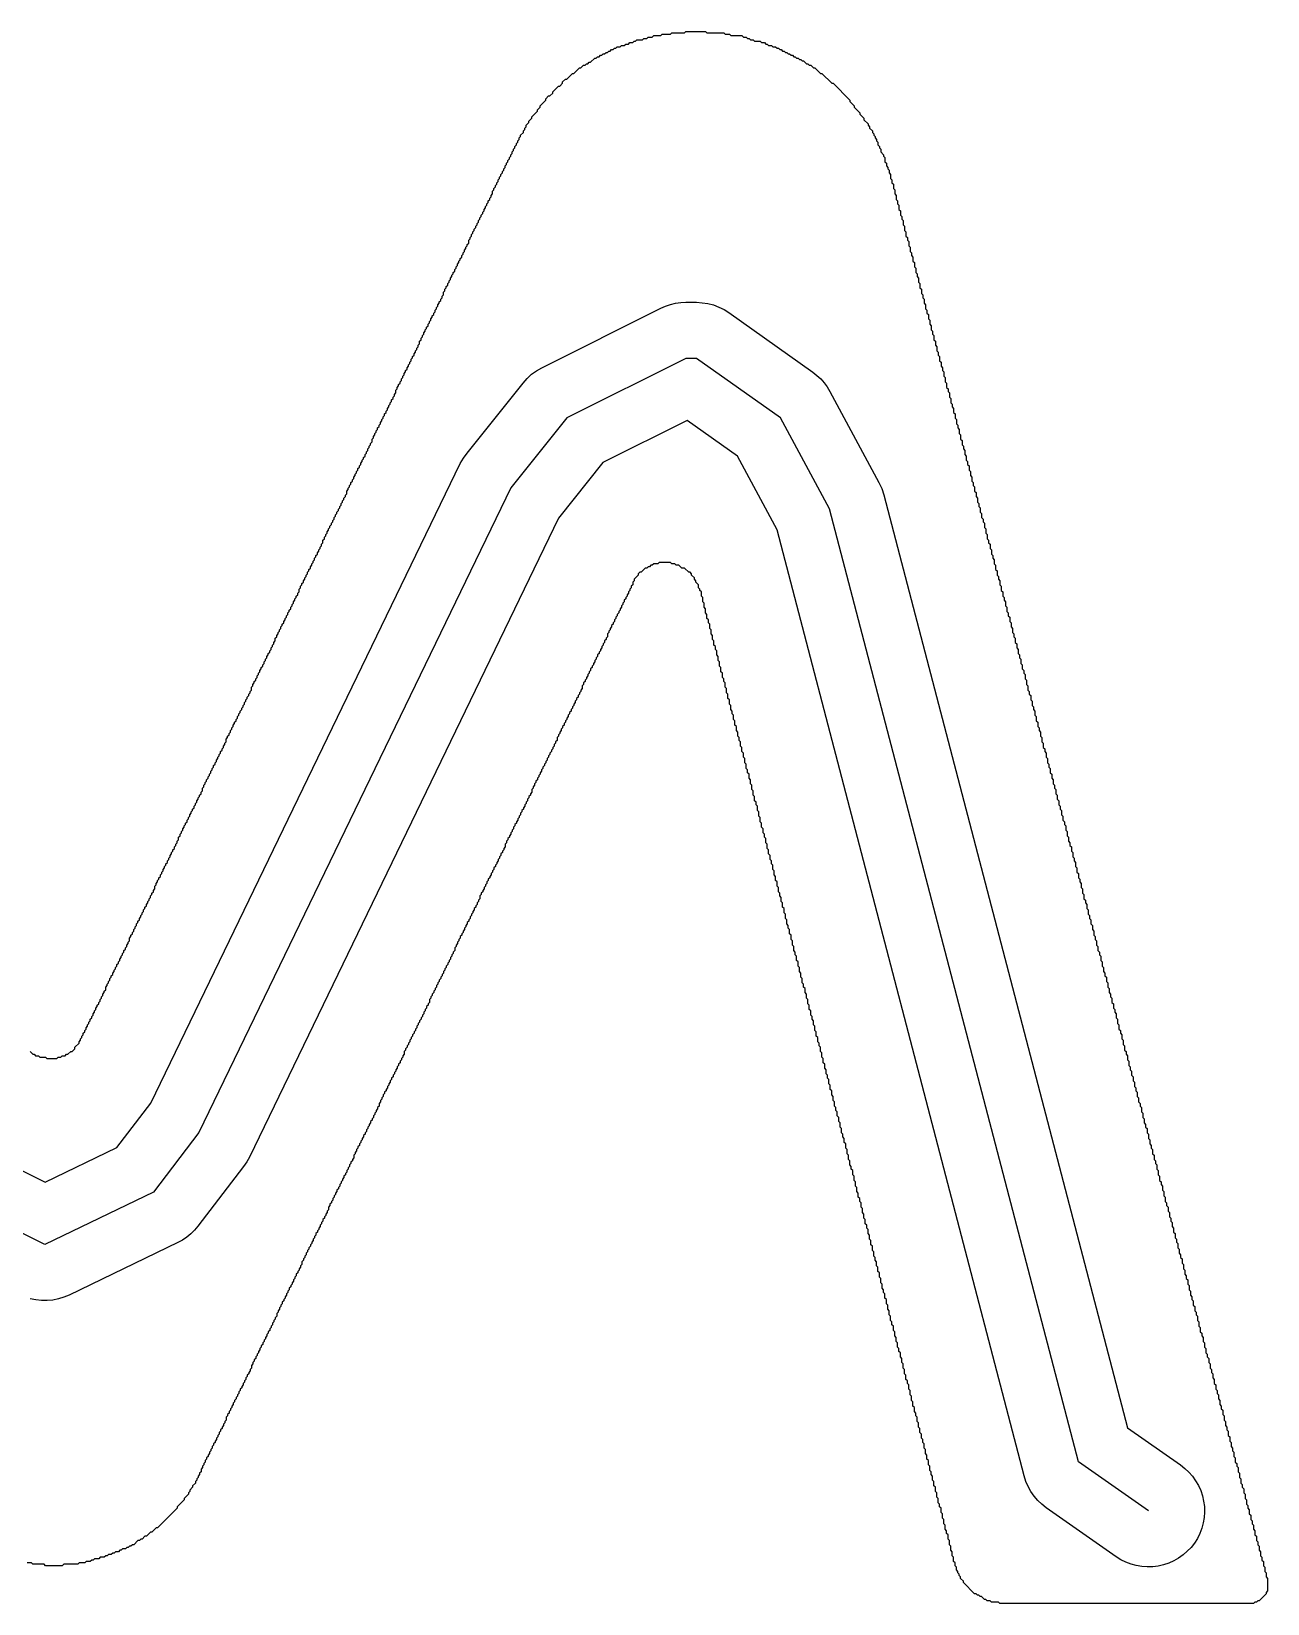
# Model space of a CAD drawing. Header units: millimetres. Extents: x 0 to 1730, y 0 to 225.
# Drawn here: x 992.8 to 1081, y 56.6 to 168.8 of the extents above; entities that cross this region are included whole.
import ezdxf

# ---------------------------------------------------------------- set-up
doc = ezdxf.new("R2010")
doc.units = ezdxf.units.MM
for name, color, linetype in [('CENTERLINE', 1, 'Continuous'), ('GROOVE_8MM', 3, 'Continuous'), ('OUTLINE', 7, 'Continuous')]:
    doc.layers.add(name, color=color, linetype=linetype)

msp = doc.modelspace()

# ---------------------------------------------------------------- linework, layer by layer
at = {"layer": 'CENTERLINE'}
msp.add_lwpolyline([(1072.5, 63.22), (1067.5, 66.72), (1049.75, 134.72), (1046.25, 141.22), (1040.25, 145.47), (1039.5, 145.47), (1031, 141.22), (1027, 136.22), (1004.75, 90.22), (1001.5, 85.97), (993.75, 82.22), (986.75, 85.72), (983.25, 90.22), (961.25, 135.72), (958, 140.47), (955.75, 142.22), (947.75, 146.22), (942.5, 143.22), (940.75, 141.47), (938, 136.47), (918.25, 67.22), (917.25, 65.97), (912.75, 63.22)], dxfattribs=at)
at = {"layer": 'GROOVE_8MM'}
msp.add_lwpolyline([(989.35, 88.89), (993.78, 86.67), (998.9, 89.15), (1001.33, 92.32), (1023.4, 137.96), (1023.62, 138.35), (1023.88, 138.71), (1027.88, 143.71), (1028.16, 144.04), (1028.49, 144.33), (1028.84, 144.58), (1029.21, 144.79), (1037.71, 149.04), (1038.05, 149.19), (1038.4, 149.31), (1038.76, 149.4), (1039.13, 149.45), (1039.5, 149.47), (1040.25, 149.47), (1040.66, 149.44), (1041.07, 149.38), (1041.46, 149.28), (1041.85, 149.13), (1042.22, 148.95), (1042.56, 148.73), (1048.56, 144.48), (1048.85, 144.25), (1049.12, 144), (1049.36, 143.72), (1049.58, 143.43), (1049.77, 143.11), (1053.27, 136.61), (1053.47, 136.18), (1053.62, 135.73), (1071, 69.15), (1074.79, 66.49), (1075.1, 66.25), (1075.39, 65.98), (1075.65, 65.69), (1075.87, 65.36), (1076.07, 65.02), (1076.23, 64.67), (1076.35, 64.29), (1076.44, 63.91), (1076.49, 63.52), (1076.5, 63.13), (1076.47, 62.74), (1076.41, 62.35), (1076.3, 61.97), (1076.16, 61.6), (1075.99, 61.25), (1075.78, 60.92), (1075.54, 60.61), (1075.27, 60.33), (1074.97, 60.07), (1074.65, 59.84), (1074.31, 59.65), (1073.95, 59.49), (1073.58, 59.36), (1073.2, 59.28), (1072.81, 59.23), (1072.41, 59.22), (1072.02, 59.24), (1071.63, 59.31), (1071.26, 59.41), (1070.89, 59.55), (1070.54, 59.73), (1070.21, 59.94), (1065.21, 63.44), (1064.89, 63.69), (1064.6, 63.96), (1064.34, 64.27), (1064.11, 64.6), (1063.91, 64.95), (1063.75, 65.32), (1063.63, 65.71), (1046, 133.24), (1043.17, 138.49), (1039.58, 141.04), (1033.57, 138.03), (1030.4, 134.07), (1008.35, 88.47), (1008.16, 88.12), (1008.16, 88.12), (1007.93, 87.79), (1004.68, 83.54), (1004.44, 83.25), (1004.17, 82.99), (1003.88, 82.75), (1003.57, 82.54), (1003.24, 82.36), (995.49, 78.61), (995.12, 78.46), (994.73, 78.34), (994.33, 78.26), (993.93, 78.22), (993.52, 78.22), (993.12, 78.27), (992.72, 78.35)], dxfattribs=at)
at = {"layer": 'OUTLINE'}
msp.add_lwpolyline([(992.7, 96), (992.9, 95.8), (993, 95.8), (993.1, 95.7), (993.3, 95.7), (993.4, 95.6), (993.8, 95.6), (993.9, 95.5), (994.6, 95.5), (994.7, 95.6), (994.9, 95.6), (995, 95.7), (995.2, 95.7), (995.3, 95.8), (995.4, 95.8), (995.6, 96), (995.7, 96), (995.9, 96.2), (995.9, 96.3), (996.2, 96.6), (996.2, 96.7), (996.3, 96.8), (996.3, 96.9), (996.4, 97), (996.4, 97.1), (996.5, 97.2), (996.5, 97.3), (996.6, 97.4), (996.6, 97.5), (996.7, 97.6), (996.7, 97.7), (996.8, 97.8), (996.8, 97.9), (996.9, 98), (996.9, 98.1), (997, 98.2), (997, 98.3), (997.1, 98.4), (997.1, 98.5), (997.2, 98.6), (997.2, 98.7), (997.3, 98.8), (997.3, 98.9), (997.4, 99), (997.4, 99.1), (997.5, 99.2), (997.5, 99.3), (997.6, 99.4), (997.6, 99.5), (997.7, 99.6), (997.7, 99.7), (997.8, 99.8), (997.8, 99.9), (997.9, 100), (997.9, 100.1), (998, 100.2), (998, 100.3), (998.1, 100.4), (998.1, 100.6), (998.2, 100.7), (998.2, 100.8), (998.3, 100.9), (998.3, 101), (998.4, 101.1), (998.4, 101.2), (998.5, 101.3), (998.5, 101.4), (998.6, 101.5), (998.6, 101.6), (998.7, 101.7), (998.7, 101.8), (998.8, 101.9), (998.8, 102), (998.9, 102.1), (998.9, 102.2), (999, 102.3), (999, 102.4), (999.1, 102.5), (999.1, 102.6), (999.2, 102.7), (999.2, 102.8), (999.3, 102.9), (999.3, 103), (999.4, 103.1), (999.4, 103.2), (999.5, 103.3), (999.5, 103.4), (999.6, 103.5), (999.6, 103.6), (999.7, 103.7), (999.7, 103.8), (999.8, 103.9), (999.8, 104.1), (999.9, 104.2), (999.9, 104.3), (1000, 104.4), (1000, 104.5), (1000.1, 104.6), (1000.1, 104.7), (1000.2, 104.8), (1000.2, 104.9), (1000.3, 105), (1000.3, 105.1), (1000.4, 105.2), (1000.4, 105.3), (1000.5, 105.4), (1000.5, 105.5), (1000.6, 105.6), (1000.6, 105.7), (1000.7, 105.8), (1000.7, 105.9), (1000.8, 106), (1000.8, 106.1), (1000.9, 106.2), (1000.9, 106.3), (1001, 106.4), (1001, 106.5), (1001.1, 106.6), (1001.1, 106.7), (1001.2, 106.8), (1001.2, 106.9), (1001.3, 107), (1001.3, 107.1), (1001.4, 107.2), (1001.4, 107.3), (1001.5, 107.4), (1001.5, 107.5), (1001.6, 107.6), (1001.6, 107.8), (1001.7, 107.9), (1001.7, 108), (1001.8, 108.1), (1001.8, 108.2), (1001.9, 108.3), (1001.9, 108.4), (1002, 108.5), (1002, 108.6), (1002.1, 108.7), (1002.1, 108.8), (1002.2, 108.9), (1002.2, 109), (1002.3, 109.1), (1002.3, 109.2), (1002.4, 109.3), (1002.4, 109.4), (1002.5, 109.5), (1002.5, 109.6), (1002.6, 109.7), (1002.6, 109.8), (1002.7, 109.9), (1002.7, 110), (1002.8, 110.1), (1002.8, 110.2), (1002.9, 110.3), (1002.9, 110.4), (1003, 110.5), (1003, 110.6), (1003.1, 110.7), (1003.1, 110.8), (1003.2, 110.9), (1003.2, 111), (1003.3, 111.1), (1003.3, 111.3), (1003.4, 111.4), (1003.4, 111.5), (1003.5, 111.6), (1003.5, 111.7), (1003.6, 111.8), (1003.6, 111.9), (1003.7, 112), (1003.7, 112.1), (1003.8, 112.2), (1003.8, 112.3), (1003.9, 112.4), (1003.9, 112.5), (1004, 112.6), (1004, 112.7), (1004.1, 112.8), (1004.1, 112.9), (1004.2, 113), (1004.2, 113.1), (1004.3, 113.2), (1004.3, 113.3), (1004.4, 113.4), (1004.4, 113.5), (1004.5, 113.6), (1004.5, 113.7), (1004.6, 113.8), (1004.6, 113.9), (1004.7, 114), (1004.7, 114.1), (1004.8, 114.2), (1004.8, 114.3), (1004.9, 114.4), (1004.9, 114.5), (1005, 114.6), (1005, 114.8), (1005.1, 114.9), (1005.1, 115), (1005.2, 115.1), (1005.2, 115.2), (1005.3, 115.3), (1005.3, 115.4), (1005.4, 115.5), (1005.4, 115.6), (1005.5, 115.7), (1005.5, 115.8), (1005.6, 115.9), (1005.6, 116), (1005.7, 116.1), (1005.7, 116.2), (1005.8, 116.3), (1005.8, 116.4), (1005.9, 116.5), (1005.9, 116.6), (1006, 116.7), (1006, 116.8), (1006.1, 116.9), (1006.1, 117), (1006.2, 117.1), (1006.2, 117.2), (1006.3, 117.3), (1006.3, 117.4), (1006.4, 117.5), (1006.4, 117.6), (1006.5, 117.7), (1006.5, 117.8), (1006.6, 117.9), (1006.6, 118), (1006.7, 118.1), (1006.7, 118.3), (1006.8, 118.4), (1006.8, 118.5), (1006.9, 118.6), (1006.9, 118.7), (1007, 118.8), (1007, 118.9), (1007.1, 119), (1007.1, 119.1), (1007.2, 119.2), (1007.2, 119.3), (1007.3, 119.4), (1007.3, 119.5), (1007.4, 119.6), (1007.4, 119.7), (1007.5, 119.8), (1007.5, 119.9), (1007.6, 120), (1007.6, 120.1), (1007.7, 120.2), (1007.7, 120.3), (1007.8, 120.4), (1007.8, 120.5), (1007.9, 120.6), (1007.9, 120.7), (1008, 120.8), (1008, 120.9), (1008.1, 121), (1008.1, 121.1), (1008.2, 121.2), (1008.2, 121.3), (1008.3, 121.4), (1008.3, 121.5), (1008.4, 121.6), (1008.4, 121.7), (1008.5, 121.8), (1008.5, 122), (1008.6, 122.1), (1008.6, 122.2), (1008.7, 122.3), (1008.7, 122.4), (1008.8, 122.5), (1008.8, 122.6), (1008.9, 122.7), (1008.9, 122.8), (1009, 122.9), (1009, 123), (1009.1, 123.1), (1009.1, 123.2), (1009.2, 123.3), (1009.2, 123.4), (1009.3, 123.5), (1009.3, 123.6), (1009.4, 123.7), (1009.4, 123.8), (1009.5, 123.9), (1009.5, 124), (1009.6, 124.1), (1009.6, 124.2), (1009.7, 124.3), (1009.7, 124.4), (1009.8, 124.5), (1009.8, 124.6), (1009.9, 124.7), (1009.9, 124.8), (1010, 124.9), (1010, 125), (1010.1, 125.1), (1010.1, 125.2), (1010.2, 125.3), (1010.2, 125.5), (1010.3, 125.6), (1010.3, 125.7), (1010.4, 125.8), (1010.4, 125.9), (1010.5, 126), (1010.5, 126.1), (1010.6, 126.2), (1010.6, 126.3), (1010.7, 126.4), (1010.7, 126.5), (1010.8, 126.6), (1010.8, 126.7), (1010.9, 126.8), (1010.9, 126.9), (1011, 127), (1011, 127.1), (1011.1, 127.2), (1011.1, 127.3), (1011.2, 127.4), (1011.2, 127.5), (1011.3, 127.6), (1011.3, 127.7), (1011.4, 127.8), (1011.4, 127.9), (1011.5, 128), (1011.5, 128.1), (1011.6, 128.2), (1011.6, 128.3), (1011.7, 128.4), (1011.7, 128.5), (1011.8, 128.6), (1011.8, 128.7), (1011.9, 128.8), (1011.9, 129), (1012, 129.1), (1012, 129.2), (1012.1, 129.3), (1012.1, 129.4), (1012.2, 129.5), (1012.2, 129.6), (1012.3, 129.7), (1012.3, 129.8), (1012.4, 129.9), (1012.4, 130), (1012.5, 130.1), (1012.5, 130.2), (1012.6, 130.3), (1012.6, 130.4), (1012.7, 130.5), (1012.7, 130.6), (1012.8, 130.7), (1012.8, 130.8), (1012.9, 130.9), (1012.9, 131), (1013, 131.1), (1013, 131.2), (1013.1, 131.3), (1013.1, 131.4), (1013.2, 131.5), (1013.2, 131.6), (1013.3, 131.7), (1013.3, 131.8), (1013.4, 131.9), (1013.4, 132), (1013.5, 132.1), (1013.5, 132.2), (1013.6, 132.3), (1013.6, 132.5), (1013.7, 132.6), (1013.7, 132.7), (1013.8, 132.8), (1013.8, 132.9), (1013.9, 133), (1013.9, 133.1), (1014, 133.2), (1014, 133.3), (1014.1, 133.4), (1014.1, 133.5), (1014.2, 133.6), (1014.2, 133.7), (1014.3, 133.8), (1014.3, 133.9), (1014.4, 134), (1014.4, 134.1), (1014.5, 134.2), (1014.5, 134.3), (1014.6, 134.4), (1014.6, 134.5), (1014.7, 134.6), (1014.7, 134.7), (1014.8, 134.8), (1014.8, 134.9), (1014.9, 135), (1014.9, 135.1), (1015, 135.2), (1015, 135.3), (1015.1, 135.4), (1015.1, 135.5), (1015.2, 135.6), (1015.2, 135.7), (1015.3, 135.8), (1015.3, 136), (1015.4, 136.1), (1015.4, 136.2), (1015.5, 136.3), (1015.5, 136.4), (1015.6, 136.5), (1015.6, 136.6), (1015.7, 136.7), (1015.7, 136.8), (1015.8, 136.9), (1015.8, 137), (1015.9, 137.1), (1015.9, 137.2), (1016, 137.3), (1016, 137.4), (1016.1, 137.5), (1016.1, 137.6), (1016.2, 137.7), (1016.2, 137.8), (1016.3, 137.9), (1016.3, 138), (1016.4, 138.1), (1016.4, 138.2), (1016.5, 138.3), (1016.5, 138.4), (1016.6, 138.5), (1016.6, 138.6), (1016.7, 138.7), (1016.7, 138.8), (1016.8, 138.9), (1016.8, 139), (1016.9, 139.1), (1016.9, 139.2), (1017, 139.3), (1017, 139.4), (1017.1, 139.5), (1017.1, 139.7), (1017.2, 139.8), (1017.2, 139.9), (1017.3, 140), (1017.3, 140.1), (1017.4, 140.2), (1017.4, 140.3), (1017.5, 140.4), (1017.5, 140.5), (1017.6, 140.6), (1017.6, 140.7), (1017.7, 140.8), (1017.7, 140.9), (1017.8, 141), (1017.8, 141.1), (1017.9, 141.2), (1017.9, 141.3), (1018, 141.4), (1018, 141.5), (1018.1, 141.6), (1018.1, 141.7), (1018.2, 141.8), (1018.2, 141.9), (1018.3, 142), (1018.3, 142.1), (1018.4, 142.2), (1018.4, 142.3), (1018.5, 142.4), (1018.5, 142.5), (1018.6, 142.6), (1018.6, 142.7), (1018.7, 142.8), (1018.7, 142.9), (1018.8, 143), (1018.8, 143.2), (1018.9, 143.3), (1018.9, 143.4), (1019, 143.5), (1019, 143.6), (1019.1, 143.7), (1019.1, 143.8), (1019.2, 143.9), (1019.2, 144), (1019.3, 144.1), (1019.3, 144.2), (1019.4, 144.3), (1019.4, 144.4), (1019.5, 144.5), (1019.5, 144.6), (1019.6, 144.7), (1019.6, 144.8), (1019.7, 144.9), (1019.7, 145), (1019.8, 145.1), (1019.8, 145.2), (1019.9, 145.3), (1019.9, 145.4), (1020, 145.5), (1020, 145.6), (1020.1, 145.7), (1020.1, 145.8), (1020.2, 145.9), (1020.2, 146), (1020.3, 146.1), (1020.3, 146.2), (1020.4, 146.3), (1020.4, 146.4), (1020.5, 146.5), (1020.5, 146.7), (1020.6, 146.8), (1020.6, 146.9), (1020.7, 147), (1020.7, 147.1), (1020.8, 147.2), (1020.8, 147.3), (1020.9, 147.4), (1020.9, 147.5), (1021, 147.6), (1021, 147.7), (1021.1, 147.8), (1021.1, 147.9), (1021.2, 148), (1021.2, 148.1), (1021.3, 148.2), (1021.3, 148.3), (1021.4, 148.4), (1021.4, 148.5), (1021.5, 148.6), (1021.5, 148.7), (1021.6, 148.8), (1021.6, 148.9), (1021.7, 149), (1021.7, 149.1), (1021.8, 149.2), (1021.8, 149.3), (1021.9, 149.4), (1021.9, 149.5), (1022, 149.6), (1022, 149.7), (1022.1, 149.8), (1022.1, 149.9), (1022.2, 150), (1022.2, 150.2), (1022.3, 150.3), (1022.3, 150.4), (1022.4, 150.5), (1022.4, 150.6), (1022.5, 150.7), (1022.5, 150.8), (1022.6, 150.9), (1022.6, 151), (1022.7, 151.1), (1022.7, 151.2), (1022.8, 151.3), (1022.8, 151.4), (1022.9, 151.5), (1022.9, 151.6), (1023, 151.7), (1023, 151.8), (1023.1, 151.9), (1023.1, 152), (1023.2, 152.1), (1023.2, 152.2), (1023.3, 152.3), (1023.3, 152.4), (1023.4, 152.5), (1023.4, 152.6), (1023.5, 152.7), (1023.5, 152.8), (1023.6, 152.9), (1023.6, 153), (1023.7, 153.1), (1023.7, 153.2), (1023.8, 153.3), (1023.8, 153.4), (1023.9, 153.5), (1023.9, 153.6), (1024, 153.7), (1024, 153.9), (1024.1, 154), (1024.1, 154.1), (1024.2, 154.2), (1024.2, 154.3), (1024.3, 154.4), (1024.3, 154.5), (1024.4, 154.6), (1024.4, 154.7), (1024.5, 154.8), (1024.5, 154.9), (1024.6, 155), (1024.6, 155.1), (1024.7, 155.2), (1024.7, 155.3), (1024.8, 155.4), (1024.8, 155.5), (1024.9, 155.6), (1024.9, 155.7), (1025, 155.8), (1025, 155.9), (1025.1, 156), (1025.1, 156.1), (1025.2, 156.2), (1025.2, 156.3), (1025.3, 156.4), (1025.3, 156.5), (1025.4, 156.6), (1025.4, 156.7), (1025.5, 156.8), (1025.5, 156.9), (1025.6, 157), (1025.6, 157.1), (1025.7, 157.2), (1025.7, 157.4), (1025.8, 157.5), (1025.8, 157.6), (1025.9, 157.7), (1025.9, 157.8), (1026, 157.9), (1026, 158), (1026.1, 158.1), (1026.1, 158.2), (1026.2, 158.3), (1026.2, 158.4), (1026.3, 158.5), (1026.3, 158.6), (1026.4, 158.7), (1026.4, 158.8), (1026.5, 158.9), (1026.5, 159), (1026.6, 159.1), (1026.6, 159.2), (1026.7, 159.3), (1026.7, 159.4), (1026.8, 159.5), (1026.8, 159.6), (1026.9, 159.7), (1026.9, 159.8), (1027, 159.9), (1027, 160), (1027.1, 160.1), (1027.1, 160.2), (1027.2, 160.3), (1027.2, 160.4), (1027.3, 160.5), (1027.3, 160.6), (1027.4, 160.7), (1027.4, 160.8), (1027.5, 160.9), (1027.5, 161), (1027.6, 161.1), (1027.6, 161.2), (1027.7, 161.3), (1027.7, 161.4), (1027.9, 161.6), (1027.9, 161.7), (1028, 161.8), (1028, 161.9), (1028.1, 162), (1028.1, 162.1), (1028.3, 162.3), (1028.3, 162.4), (1028.5, 162.6), (1028.5, 162.7), (1028.9, 163.1), (1028.9, 163.2), (1029.1, 163.4), (1029.1, 163.5), (1029.5, 163.9), (1029.5, 164), (1029.7, 164.2), (1029.8, 164.2), (1030, 164.4), (1030, 164.5), (1030.4, 164.9), (1030.5, 164.9), (1030.7, 165.1), (1030.7, 165.2), (1030.9, 165.4), (1031, 165.4), (1031.4, 165.8), (1031.5, 165.8), (1031.9, 166.2), (1032, 166.2), (1032.2, 166.4), (1032.3, 166.4), (1032.4, 166.5), (1032.5, 166.5), (1032.6, 166.6), (1032.7, 166.6), (1033, 166.9), (1033.1, 166.9), (1033.2, 167), (1033.3, 167), (1033.4, 167.1), (1033.5, 167.1), (1033.6, 167.2), (1033.7, 167.2), (1033.8, 167.3), (1033.9, 167.3), (1034, 167.4), (1034.1, 167.4), (1034.2, 167.5), (1034.3, 167.5), (1034.4, 167.6), (1034.5, 167.6), (1034.6, 167.7), (1034.8, 167.7), (1034.9, 167.8), (1035.1, 167.8), (1035.2, 167.9), (1035.4, 167.9), (1035.5, 168), (1035.7, 168), (1035.8, 168.1), (1035.9, 168.1), (1036, 168.2), (1036.4, 168.2), (1036.5, 168.3), (1036.7, 168.3), (1036.8, 168.4), (1037.1, 168.4), (1037.2, 168.5), (1037.7, 168.5), (1037.8, 168.6), (1038.4, 168.6), (1038.5, 168.7), (1039.4, 168.7), (1039.5, 168.8), (1040.9, 168.8), (1041, 168.7), (1042.2, 168.7), (1042.3, 168.6), (1042.6, 168.6), (1042.7, 168.5), (1043.5, 168.5), (1043.6, 168.4), (1043.8, 168.4), (1043.9, 168.3), (1044, 168.3), (1044.1, 168.2), (1044.3, 168.2), (1044.4, 168.1), (1044.8, 168.1), (1044.9, 168), (1045.1, 168), (1045.2, 167.9), (1045.3, 167.9), (1045.4, 167.8), (1045.6, 167.8), (1045.7, 167.7), (1045.9, 167.7), (1046, 167.6), (1046.1, 167.6), (1046.2, 167.5), (1046.3, 167.5), (1046.4, 167.4), (1046.5, 167.4), (1046.6, 167.3), (1046.7, 167.3), (1046.8, 167.2), (1046.9, 167.2), (1047, 167.1), (1047.1, 167.1), (1047.2, 167), (1047.3, 167), (1047.4, 166.9), (1047.5, 166.9), (1047.6, 166.8), (1047.7, 166.8), (1047.8, 166.7), (1047.9, 166.7), (1048.1, 166.5), (1048.2, 166.5), (1048.3, 166.4), (1048.4, 166.4), (1048.6, 166.2), (1048.7, 166.2), (1049.1, 165.8), (1049.2, 165.8), (1049.9, 165.1), (1050, 165.1), (1051.2, 163.9), (1051.2, 163.8), (1051.5, 163.5), (1051.5, 163.4), (1051.9, 163), (1051.9, 162.9), (1052.2, 162.6), (1052.2, 162.5), (1052.5, 162.2), (1052.5, 162.1), (1052.6, 162), (1052.6, 161.9), (1052.8, 161.7), (1052.8, 161.6), (1052.9, 161.5), (1052.9, 161.4), (1053, 161.3), (1053, 161.2), (1053.1, 161.1), (1053.1, 161), (1053.2, 160.9), (1053.2, 160.7), (1053.3, 160.6), (1053.3, 160.5), (1053.4, 160.4), (1053.4, 160.2), (1053.6, 160), (1053.6, 159.9), (1053.7, 159.8), (1053.7, 159.5), (1053.8, 159.4), (1053.8, 159.2), (1053.9, 159.1), (1053.9, 159), (1054, 158.9), (1054, 158.7), (1054.1, 158.6), (1054.1, 158.3), (1054.2, 158.2), (1054.2, 158), (1054.3, 157.9), (1054.3, 157.6), (1054.4, 157.5), (1054.4, 157.2), (1054.5, 157.1), (1054.5, 156.8), (1054.6, 156.7), (1054.6, 156.5), (1054.7, 156.4), (1054.7, 156.1), (1054.8, 156), (1054.8, 155.7), (1054.9, 155.6), (1054.9, 155.4), (1055, 155.3), (1055, 155), (1055.1, 154.9), (1055.1, 154.6), (1055.2, 154.5), (1055.2, 154.2), (1055.3, 154.1), (1055.3, 153.9), (1055.4, 153.8), (1055.4, 153.5), (1055.5, 153.4), (1055.5, 153.1), (1055.6, 153), (1055.6, 152.8), (1055.7, 152.7), (1055.7, 152.4), (1055.8, 152.3), (1055.8, 152), (1055.9, 151.9), (1055.9, 151.6), (1056, 151.5), (1056, 151.3), (1056.1, 151.2), (1056.1, 150.9), (1056.2, 150.8), (1056.2, 150.5), (1056.3, 150.4), (1056.3, 150.1), (1056.4, 150), (1056.4, 149.8), (1056.5, 149.7), (1056.5, 149.4), (1056.6, 149.3), (1056.6, 149), (1056.7, 148.9), (1056.7, 148.7), (1056.8, 148.6), (1056.8, 148.3), (1056.9, 148.2), (1056.9, 147.9), (1057, 147.8), (1057, 147.5), (1057.1, 147.4), (1057.1, 147.2), (1057.2, 147.1), (1057.2, 146.8), (1057.3, 146.7), (1057.3, 146.4), (1057.4, 146.3), (1057.4, 146), (1057.5, 145.9), (1057.5, 145.7), (1057.6, 145.6), (1057.6, 145.3), (1057.7, 145.2), (1057.7, 144.9), (1057.8, 144.8), (1057.8, 144.6), (1057.9, 144.5), (1057.9, 144.2), (1058, 144.1), (1058, 143.8), (1058.1, 143.7), (1058.1, 143.4), (1058.2, 143.3), (1058.2, 143.1), (1058.3, 143), (1058.3, 142.7), (1058.4, 142.6), (1058.4, 142.3), (1058.5, 142.2), (1058.5, 142), (1058.6, 141.9), (1058.6, 141.6), (1058.7, 141.5), (1058.7, 141.2), (1058.8, 141.1), (1058.8, 140.8), (1058.9, 140.7), (1058.9, 140.5), (1059, 140.4), (1059, 140.1), (1059.1, 140), (1059.1, 139.7), (1059.2, 139.6), (1059.2, 139.3), (1059.3, 139.2), (1059.3, 139), (1059.4, 138.9), (1059.4, 138.6), (1059.5, 138.5), (1059.5, 138.2), (1059.6, 138.1), (1059.6, 137.9), (1059.7, 137.8), (1059.7, 137.5), (1059.8, 137.4), (1059.8, 137.1), (1059.9, 137), (1059.9, 136.7), (1060, 136.6), (1060, 136.4), (1060.1, 136.3), (1060.1, 136), (1060.2, 135.9), (1060.2, 135.6), (1060.3, 135.5), (1060.3, 135.2), (1060.4, 135.1), (1060.4, 134.9), (1060.5, 134.8), (1060.5, 134.5), (1060.6, 134.4), (1060.6, 134.1), (1060.7, 134), (1060.7, 133.8), (1060.8, 133.7), (1060.8, 133.4), (1060.9, 133.3), (1060.9, 133), (1061, 132.9), (1061, 132.6), (1061.1, 132.5), (1061.1, 132.3), (1061.2, 132.2), (1061.2, 131.9), (1061.3, 131.8), (1061.3, 131.5), (1061.4, 131.4), (1061.4, 131.2), (1061.5, 131.1), (1061.5, 130.8), (1061.6, 130.7), (1061.6, 130.4), (1061.7, 130.3), (1061.7, 130), (1061.8, 129.9), (1061.8, 129.7), (1061.9, 129.6), (1061.9, 129.3), (1062, 129.2), (1062, 128.9), (1062.1, 128.8), (1062.1, 128.5), (1062.2, 128.4), (1062.2, 128.2), (1062.3, 128.1), (1062.3, 127.8), (1062.4, 127.7), (1062.4, 127.4), (1062.5, 127.3), (1062.5, 127.1), (1062.6, 127), (1062.6, 126.7), (1062.7, 126.6), (1062.7, 126.3), (1062.8, 126.2), (1062.8, 125.9), (1062.9, 125.8), (1062.9, 125.6), (1063, 125.5), (1063, 125.2), (1063.1, 125.1), (1063.1, 124.8), (1063.2, 124.7), (1063.2, 124.4), (1063.3, 124.3), (1063.3, 124.1), (1063.4, 124), (1063.4, 123.7), (1063.5, 123.6), (1063.5, 123.3), (1063.6, 123.2), (1063.6, 123), (1063.7, 122.9), (1063.7, 122.6), (1063.8, 122.5), (1063.8, 122.2), (1063.9, 122.1), (1063.9, 121.8), (1064, 121.7), (1064, 121.5), (1064.1, 121.4), (1064.1, 121.1), (1064.2, 121), (1064.2, 120.7), (1064.3, 120.6), (1064.3, 120.4), (1064.4, 120.3), (1064.4, 120), (1064.5, 119.9), (1064.5, 119.6), (1064.6, 119.5), (1064.6, 119.2), (1064.7, 119.1), (1064.7, 118.9), (1064.8, 118.8), (1064.8, 118.5), (1064.9, 118.4), (1064.9, 118.1), (1065, 118), (1065, 117.7), (1065.1, 117.6), (1065.1, 117.4), (1065.2, 117.3), (1065.2, 117), (1065.3, 116.9), (1065.3, 116.6), (1065.4, 116.5), (1065.4, 116.3), (1065.5, 116.2), (1065.5, 115.9), (1065.6, 115.8), (1065.6, 115.5), (1065.7, 115.4), (1065.7, 115.1), (1065.8, 115), (1065.8, 114.8), (1065.9, 114.7), (1065.9, 114.4), (1066, 114.3), (1066, 114), (1066.1, 113.9), (1066.1, 113.6), (1066.2, 113.5), (1066.2, 113.3), (1066.3, 113.2), (1066.3, 112.9), (1066.4, 112.8), (1066.4, 112.5), (1066.5, 112.4), (1066.5, 112.2), (1066.6, 112.1), (1066.6, 111.8), (1066.7, 111.7), (1066.7, 111.4), (1066.8, 111.3), (1066.8, 111), (1066.9, 110.9), (1066.9, 110.7), (1067, 110.6), (1067, 110.3), (1067.1, 110.2), (1067.1, 109.9), (1067.2, 109.8), (1067.2, 109.6), (1067.3, 109.5), (1067.3, 109.2), (1067.4, 109.1), (1067.4, 108.8), (1067.5, 108.7), (1067.5, 108.4), (1067.6, 108.3), (1067.6, 108.1), (1067.7, 108), (1067.7, 107.7), (1067.8, 107.6), (1067.8, 107.3), (1067.9, 107.2), (1067.9, 106.9), (1068, 106.8), (1068, 106.6), (1068.1, 106.5), (1068.1, 106.2), (1068.2, 106.1), (1068.2, 105.8), (1068.3, 105.7), (1068.3, 105.5), (1068.4, 105.4), (1068.4, 105.1), (1068.5, 105), (1068.5, 104.7), (1068.6, 104.6), (1068.6, 104.3), (1068.7, 104.2), (1068.7, 104), (1068.8, 103.9), (1068.8, 103.6), (1068.9, 103.5), (1068.9, 103.2), (1069, 103.1), (1069, 102.9), (1069.1, 102.8), (1069.1, 102.5), (1069.2, 102.4), (1069.2, 102.1), (1069.3, 102), (1069.3, 101.7), (1069.4, 101.6), (1069.4, 101.4), (1069.5, 101.3), (1069.5, 101), (1069.6, 100.9), (1069.6, 100.6), (1069.7, 100.5), (1069.7, 100.2), (1069.8, 100.1), (1069.8, 99.9), (1069.9, 99.8), (1069.9, 99.5), (1070, 99.4), (1070, 99.1), (1070.1, 99), (1070.1, 98.8), (1070.2, 98.7), (1070.2, 98.4), (1070.3, 98.3), (1070.3, 98), (1070.4, 97.9), (1070.4, 97.6), (1070.5, 97.5), (1070.5, 97.3), (1070.6, 97.2), (1070.6, 96.9), (1070.7, 96.8), (1070.7, 96.5), (1070.8, 96.4), (1070.8, 96.1), (1070.9, 96), (1070.9, 95.8), (1071, 95.7), (1071, 95.4), (1071.1, 95.3), (1071.1, 95), (1071.2, 94.9), (1071.2, 94.7), (1071.3, 94.6), (1071.3, 94.3), (1071.4, 94.2), (1071.4, 93.9), (1071.5, 93.8), (1071.5, 93.5), (1071.6, 93.4), (1071.6, 93.2), (1071.7, 93.1), (1071.7, 92.8), (1071.8, 92.7), (1071.8, 92.4), (1071.9, 92.3), (1071.9, 92.1), (1072, 92), (1072, 91.7), (1072.1, 91.6), (1072.1, 91.3), (1072.2, 91.2), (1072.2, 90.9), (1072.3, 90.8), (1072.3, 90.6), (1072.4, 90.5), (1072.4, 90.2), (1072.5, 90.1), (1072.5, 89.8), (1072.6, 89.7), (1072.6, 89.4), (1072.7, 89.3), (1072.7, 89.1), (1072.8, 89), (1072.8, 88.7), (1072.9, 88.6), (1072.9, 88.3), (1073, 88.2), (1073, 88), (1073.1, 87.9), (1073.1, 87.6), (1073.2, 87.5), (1073.2, 87.2), (1073.3, 87.1), (1073.3, 86.8), (1073.4, 86.7), (1073.4, 86.5), (1073.5, 86.4), (1073.5, 86.1), (1073.6, 86), (1073.6, 85.7), (1073.7, 85.6), (1073.7, 85.3), (1073.8, 85.2), (1073.8, 85), (1073.9, 84.9), (1073.9, 84.6), (1074, 84.5), (1074, 84.2), (1074.1, 84.1), (1074.1, 83.9), (1074.2, 83.8), (1074.2, 83.5), (1074.3, 83.4), (1074.3, 83.1), (1074.4, 83), (1074.4, 82.7), (1074.5, 82.6), (1074.5, 82.4), (1074.6, 82.3), (1074.6, 82), (1074.7, 81.9), (1074.7, 81.6), (1074.8, 81.5), (1074.8, 81.3), (1074.9, 81.2), (1074.9, 80.9), (1075, 80.8), (1075, 80.5), (1075.1, 80.4), (1075.1, 80.1), (1075.2, 80), (1075.2, 79.8), (1075.3, 79.7), (1075.3, 79.4), (1075.4, 79.3), (1075.4, 79), (1075.5, 78.9), (1075.5, 78.6), (1075.6, 78.5), (1075.6, 78.3), (1075.7, 78.2), (1075.7, 77.9), (1075.8, 77.8), (1075.8, 77.5), (1075.9, 77.4), (1075.9, 77.2), (1076, 77.1), (1076, 76.8), (1076.1, 76.7), (1076.1, 76.4), (1076.2, 76.3), (1076.2, 76), (1076.3, 75.9), (1076.3, 75.7), (1076.4, 75.6), (1076.4, 75.3), (1076.5, 75.2), (1076.5, 74.9), (1076.6, 74.8), (1076.6, 74.5), (1076.7, 74.4), (1076.7, 74.2), (1076.8, 74.1), (1076.8, 73.8), (1076.9, 73.7), (1076.9, 73.4), (1077, 73.3), (1077, 73.1), (1077.1, 73), (1077.1, 72.7), (1077.2, 72.6), (1077.2, 72.3), (1077.3, 72.2), (1077.3, 71.9), (1077.4, 71.8), (1077.4, 71.6), (1077.5, 71.5), (1077.5, 71.2), (1077.6, 71.1), (1077.6, 70.8), (1077.7, 70.7), (1077.7, 70.5), (1077.8, 70.4), (1077.8, 70.1), (1077.9, 70), (1077.9, 69.7), (1078, 69.6), (1078, 69.3), (1078.1, 69.2), (1078.1, 69), (1078.2, 68.9), (1078.2, 68.6), (1078.3, 68.5), (1078.3, 68.2), (1078.4, 68.1), (1078.4, 67.8), (1078.5, 67.7), (1078.5, 67.5), (1078.6, 67.4), (1078.6, 67.1), (1078.7, 67), (1078.7, 66.7), (1078.8, 66.6), (1078.8, 66.4), (1078.9, 66.3), (1078.9, 66), (1079, 65.9), (1079, 65.6), (1079.1, 65.5), (1079.1, 65.2), (1079.2, 65.1), (1079.2, 64.9), (1079.3, 64.8), (1079.3, 64.5), (1079.4, 64.4), (1079.4, 64.1), (1079.5, 64), (1079.5, 63.7), (1079.6, 63.6), (1079.6, 63.4), (1079.7, 63.3), (1079.7, 63), (1079.8, 62.9), (1079.8, 62.6), (1079.9, 62.5), (1079.9, 62.3), (1080, 62.2), (1080, 61.9), (1080.1, 61.8), (1080.1, 61.5), (1080.2, 61.4), (1080.2, 61.1), (1080.3, 61), (1080.3, 60.8), (1080.4, 60.7), (1080.4, 60.4), (1080.5, 60.3), (1080.5, 60), (1080.6, 59.9), (1080.6, 59.7), (1080.7, 59.6), (1080.7, 59.3), (1080.8, 59.2), (1080.8, 58.9), (1080.9, 58.8), (1080.9, 58.5), (1081, 58.4), (1081, 57.5), (1080.9, 57.4), (1080.9, 57.3), (1080.4, 56.8), (1080.3, 56.8), (1080.2, 56.7), (1080.1, 56.7), (1080, 56.6), (1061.9, 56.6), (1061.8, 56.7), (1061.3, 56.7), (1061.2, 56.8), (1061, 56.8), (1060.9, 56.9), (1060.8, 56.9), (1060.6, 57.1), (1060.5, 57.1), (1060.4, 57.2), (1060.3, 57.2), (1060.2, 57.3), (1060.1, 57.3), (1059.3, 58.1), (1059.3, 58.2), (1059.1, 58.4), (1059.1, 58.5), (1059, 58.6), (1059, 58.7), (1058.9, 58.8), (1058.9, 58.9), (1058.8, 59), (1058.8, 59.2), (1058.7, 59.3), (1058.7, 59.5), (1058.6, 59.6), (1058.6, 59.9), (1058.5, 60), (1058.5, 60.3), (1058.4, 60.4), (1058.4, 60.7), (1058.3, 60.8), (1058.3, 61.1), (1058.2, 61.2), (1058.2, 61.5), (1058.1, 61.6), (1058.1, 61.8), (1058, 61.9), (1058, 62.2), (1057.9, 62.3), (1057.9, 62.6), (1057.8, 62.7), (1057.8, 63), (1057.7, 63.1), (1057.7, 63.4), (1057.6, 63.5), (1057.6, 63.7), (1057.5, 63.8), (1057.5, 64.1), (1057.4, 64.2), (1057.4, 64.5), (1057.3, 64.6), (1057.3, 64.9), (1057.2, 65), (1057.2, 65.3), (1057.1, 65.4), (1057.1, 65.7), (1057, 65.8), (1057, 66), (1056.9, 66.1), (1056.9, 66.4), (1056.8, 66.5), (1056.8, 66.8), (1056.7, 66.9), (1056.7, 67.2), (1056.6, 67.3), (1056.6, 67.6), (1056.5, 67.7), (1056.5, 68), (1056.4, 68.1), (1056.4, 68.3), (1056.3, 68.4), (1056.3, 68.7), (1056.2, 68.8), (1056.2, 69.1), (1056.1, 69.2), (1056.1, 69.5), (1056, 69.6), (1056, 69.9), (1055.9, 70), (1055.9, 70.2), (1055.8, 70.3), (1055.8, 70.6), (1055.7, 70.7), (1055.7, 71), (1055.6, 71.1), (1055.6, 71.4), (1055.5, 71.5), (1055.5, 71.8), (1055.4, 71.9), (1055.4, 72.2), (1055.3, 72.3), (1055.3, 72.5), (1055.2, 72.6), (1055.2, 72.9), (1055.1, 73), (1055.1, 73.3), (1055, 73.4), (1055, 73.7), (1054.9, 73.8), (1054.9, 74.1), (1054.8, 74.2), (1054.8, 74.5), (1054.7, 74.6), (1054.7, 74.8), (1054.6, 74.9), (1054.6, 75.2), (1054.5, 75.3), (1054.5, 75.6), (1054.4, 75.7), (1054.4, 76), (1054.3, 76.1), (1054.3, 76.4), (1054.2, 76.5), (1054.2, 76.7), (1054.1, 76.8), (1054.1, 77.1), (1054, 77.2), (1054, 77.5), (1053.9, 77.6), (1053.9, 77.9), (1053.8, 78), (1053.8, 78.3), (1053.7, 78.4), (1053.7, 78.7), (1053.6, 78.8), (1053.6, 79), (1053.5, 79.1), (1053.5, 79.4), (1053.4, 79.5), (1053.4, 79.8), (1053.3, 79.9), (1053.3, 80.2), (1053.2, 80.3), (1053.2, 80.6), (1053.1, 80.7), (1053.1, 81), (1053, 81.1), (1053, 81.3), (1052.9, 81.4), (1052.9, 81.7), (1052.8, 81.8), (1052.8, 82.1), (1052.7, 82.2), (1052.7, 82.5), (1052.6, 82.6), (1052.6, 82.9), (1052.5, 83), (1052.5, 83.3), (1052.4, 83.4), (1052.4, 83.6), (1052.3, 83.7), (1052.3, 84), (1052.2, 84.1), (1052.2, 84.4), (1052.1, 84.5), (1052.1, 84.8), (1052, 84.9), (1052, 85.2), (1051.9, 85.3), (1051.9, 85.5), (1051.8, 85.6), (1051.8, 85.9), (1051.7, 86), (1051.7, 86.3), (1051.6, 86.4), (1051.6, 86.7), (1051.5, 86.8), (1051.5, 87.1), (1051.4, 87.2), (1051.4, 87.5), (1051.3, 87.6), (1051.3, 87.8), (1051.2, 87.9), (1051.2, 88.2), (1051.1, 88.3), (1051.1, 88.6), (1051, 88.7), (1051, 89), (1050.9, 89.1), (1050.9, 89.4), (1050.8, 89.5), (1050.8, 89.8), (1050.7, 89.9), (1050.7, 90.1), (1050.6, 90.2), (1050.6, 90.5), (1050.5, 90.6), (1050.5, 90.9), (1050.4, 91), (1050.4, 91.3), (1050.3, 91.4), (1050.3, 91.7), (1050.2, 91.8), (1050.2, 92), (1050.1, 92.1), (1050.1, 92.4), (1050, 92.5), (1050, 92.8), (1049.9, 92.9), (1049.9, 93.2), (1049.8, 93.3), (1049.8, 93.6), (1049.7, 93.7), (1049.7, 94), (1049.6, 94.1), (1049.6, 94.3), (1049.5, 94.4), (1049.5, 94.7), (1049.4, 94.8), (1049.4, 95.1), (1049.3, 95.2), (1049.3, 95.5), (1049.2, 95.6), (1049.2, 95.9), (1049.1, 96), (1049.1, 96.3), (1049, 96.4), (1049, 96.6), (1048.9, 96.7), (1048.9, 97), (1048.8, 97.1), (1048.8, 97.4), (1048.7, 97.5), (1048.7, 97.8), (1048.6, 97.9), (1048.6, 98.2), (1048.5, 98.3), (1048.5, 98.5), (1048.4, 98.6), (1048.4, 98.9), (1048.3, 99), (1048.3, 99.3), (1048.2, 99.4), (1048.2, 99.7), (1048.1, 99.8), (1048.1, 100.1), (1048, 100.2), (1048, 100.5), (1047.9, 100.6), (1047.9, 100.8), (1047.8, 100.9), (1047.8, 101.2), (1047.7, 101.3), (1047.7, 101.6), (1047.6, 101.7), (1047.6, 102), (1047.5, 102.1), (1047.5, 102.4), (1047.4, 102.5), (1047.4, 102.8), (1047.3, 102.9), (1047.3, 103.1), (1047.2, 103.2), (1047.2, 103.5), (1047.1, 103.6), (1047.1, 103.9), (1047, 104), (1047, 104.3), (1046.9, 104.4), (1046.9, 104.7), (1046.8, 104.8), (1046.8, 105), (1046.7, 105.1), (1046.7, 105.4), (1046.6, 105.5), (1046.6, 105.8), (1046.5, 105.9), (1046.5, 106.2), (1046.4, 106.3), (1046.4, 106.6), (1046.3, 106.7), (1046.3, 107), (1046.2, 107.1), (1046.2, 107.3), (1046.1, 107.4), (1046.1, 107.7), (1046, 107.8), (1046, 108.1), (1045.9, 108.2), (1045.9, 108.5), (1045.8, 108.6), (1045.8, 108.9), (1045.7, 109), (1045.7, 109.3), (1045.6, 109.4), (1045.6, 109.6), (1045.5, 109.7), (1045.5, 110), (1045.4, 110.1), (1045.4, 110.4), (1045.3, 110.5), (1045.3, 110.8), (1045.2, 110.9), (1045.2, 111.2), (1045.1, 111.3), (1045.1, 111.5), (1045, 111.6), (1045, 111.9), (1044.9, 112), (1044.9, 112.3), (1044.8, 112.4), (1044.8, 112.7), (1044.7, 112.8), (1044.7, 113.1), (1044.6, 113.2), (1044.6, 113.5), (1044.5, 113.6), (1044.5, 113.8), (1044.4, 113.9), (1044.4, 114.2), (1044.3, 114.3), (1044.3, 114.6), (1044.2, 114.7), (1044.2, 115), (1044.1, 115.1), (1044.1, 115.4), (1044, 115.5), (1044, 115.8), (1043.9, 115.9), (1043.9, 116.1), (1043.8, 116.2), (1043.8, 116.5), (1043.7, 116.6), (1043.7, 116.9), (1043.6, 117), (1043.6, 117.3), (1043.5, 117.4), (1043.5, 117.7), (1043.4, 117.8), (1043.4, 118.1), (1043.3, 118.2), (1043.3, 118.4), (1043.2, 118.5), (1043.2, 118.8), (1043.1, 118.9), (1043.1, 119.2), (1043, 119.3), (1043, 119.6), (1042.9, 119.7), (1042.9, 120), (1042.8, 120.1), (1042.8, 120.3), (1042.7, 120.4), (1042.7, 120.7), (1042.6, 120.8), (1042.6, 121.1), (1042.5, 121.2), (1042.5, 121.5), (1042.4, 121.6), (1042.4, 121.9), (1042.3, 122), (1042.3, 122.3), (1042.2, 122.4), (1042.2, 122.6), (1042.1, 122.7), (1042.1, 123), (1042, 123.1), (1042, 123.4), (1041.9, 123.5), (1041.9, 123.8), (1041.8, 123.9), (1041.8, 124.2), (1041.7, 124.3), (1041.7, 124.6), (1041.6, 124.7), (1041.6, 124.9), (1041.5, 125), (1041.5, 125.3), (1041.4, 125.4), (1041.4, 125.7), (1041.3, 125.8), (1041.3, 126.1), (1041.2, 126.2), (1041.2, 126.5), (1041.1, 126.6), (1041.1, 126.8), (1041, 126.9), (1041, 127.2), (1040.9, 127.3), (1040.9, 127.6), (1040.8, 127.7), (1040.8, 128), (1040.7, 128.1), (1040.7, 128.4), (1040.6, 128.5), (1040.6, 128.8), (1040.5, 128.9), (1040.5, 129), (1040.4, 129.1), (1040.4, 129.3), (1040.2, 129.5), (1040.2, 129.6), (1040.1, 129.7), (1040.1, 129.8), (1039.9, 130), (1039.9, 130.1), (1039.8, 130.2), (1039.7, 130.2), (1039.4, 130.5), (1039.2, 130.5), (1039, 130.7), (1038.8, 130.7), (1038.7, 130.8), (1038.5, 130.8), (1038.4, 130.9), (1037.6, 130.9), (1037.5, 130.8), (1037.2, 130.8), (1037.1, 130.7), (1037, 130.7), (1036.9, 130.6), (1036.8, 130.6), (1036.7, 130.5), (1036.6, 130.5), (1036.3, 130.2), (1036.2, 130.2), (1036.1, 130.1), (1036.1, 130), (1035.8, 129.7), (1035.8, 129.6), (1035.7, 129.5), (1035.7, 129.3), (1035.6, 129.2), (1035.6, 129.1), (1035.5, 129), (1035.5, 128.9), (1035.4, 128.8), (1035.4, 128.7), (1035.3, 128.6), (1035.3, 128.5), (1035.2, 128.4), (1035.2, 128.3), (1035.1, 128.2), (1035.1, 128.1), (1035, 128), (1035, 127.9), (1034.9, 127.8), (1034.9, 127.7), (1034.8, 127.6), (1034.8, 127.5), (1034.7, 127.4), (1034.7, 127.3), (1034.6, 127.2), (1034.6, 127.1), (1034.5, 127), (1034.5, 126.9), (1034.4, 126.8), (1034.4, 126.7), (1034.3, 126.6), (1034.3, 126.5), (1034.2, 126.4), (1034.2, 126.3), (1034.1, 126.2), (1034.1, 126.1), (1034, 126), (1034, 125.9), (1033.9, 125.8), (1033.9, 125.6), (1033.8, 125.5), (1033.8, 125.4), (1033.7, 125.3), (1033.7, 125.2), (1033.6, 125.1), (1033.6, 125), (1033.5, 124.9), (1033.5, 124.8), (1033.4, 124.7), (1033.4, 124.6), (1033.3, 124.5), (1033.3, 124.4), (1033.2, 124.3), (1033.2, 124.2), (1033.1, 124.1), (1033.1, 124), (1033, 123.9), (1033, 123.8), (1032.9, 123.7), (1032.9, 123.6), (1032.8, 123.5), (1032.8, 123.4), (1032.7, 123.3), (1032.7, 123.2), (1032.6, 123.1), (1032.6, 123), (1032.5, 122.9), (1032.5, 122.8), (1032.4, 122.7), (1032.4, 122.6), (1032.3, 122.5), (1032.3, 122.4), (1032.2, 122.3), (1032.2, 122.2), (1032.1, 122.1), (1032.1, 121.9), (1032, 121.8), (1032, 121.7), (1031.9, 121.6), (1031.9, 121.5), (1031.8, 121.4), (1031.8, 121.3), (1031.7, 121.2), (1031.7, 121.1), (1031.6, 121), (1031.6, 120.9), (1031.5, 120.8), (1031.5, 120.7), (1031.4, 120.6), (1031.4, 120.5), (1031.3, 120.4), (1031.3, 120.3), (1031.2, 120.2), (1031.2, 120.1), (1031.1, 120), (1031.1, 119.9), (1031, 119.8), (1031, 119.7), (1030.9, 119.6), (1030.9, 119.5), (1030.8, 119.4), (1030.8, 119.3), (1030.7, 119.2), (1030.7, 119.1), (1030.6, 119), (1030.6, 118.9), (1030.5, 118.8), (1030.5, 118.7), (1030.4, 118.6), (1030.4, 118.5), (1030.3, 118.4), (1030.3, 118.2), (1030.2, 118.1), (1030.2, 118), (1030.1, 117.9), (1030.1, 117.8), (1030, 117.7), (1030, 117.6), (1029.9, 117.5), (1029.9, 117.4), (1029.8, 117.3), (1029.8, 117.2), (1029.7, 117.1), (1029.7, 117), (1029.6, 116.9), (1029.6, 116.8), (1029.5, 116.7), (1029.5, 116.6), (1029.4, 116.5), (1029.4, 116.4), (1029.3, 116.3), (1029.3, 116.2), (1029.2, 116.1), (1029.2, 116), (1029.1, 115.9), (1029.1, 115.8), (1029, 115.7), (1029, 115.6), (1028.9, 115.5), (1028.9, 115.4), (1028.8, 115.3), (1028.8, 115.2), (1028.7, 115.1), (1028.7, 115), (1028.6, 114.9), (1028.6, 114.8), (1028.5, 114.7), (1028.5, 114.5), (1028.4, 114.4), (1028.4, 114.3), (1028.3, 114.2), (1028.3, 114.1), (1028.2, 114), (1028.2, 113.9), (1028.1, 113.8), (1028.1, 113.7), (1028, 113.6), (1028, 113.5), (1027.9, 113.4), (1027.9, 113.3), (1027.8, 113.2), (1027.8, 113.1), (1027.7, 113), (1027.7, 112.9), (1027.6, 112.8), (1027.6, 112.7), (1027.5, 112.6), (1027.5, 112.5), (1027.4, 112.4), (1027.4, 112.3), (1027.3, 112.2), (1027.3, 112.1), (1027.2, 112), (1027.2, 111.9), (1027.1, 111.8), (1027.1, 111.7), (1027, 111.6), (1027, 111.5), (1026.9, 111.4), (1026.9, 111.3), (1026.8, 111.2), (1026.8, 111.1), (1026.7, 111), (1026.7, 110.9), (1026.6, 110.8), (1026.6, 110.6), (1026.5, 110.5), (1026.5, 110.4), (1026.4, 110.3), (1026.4, 110.2), (1026.3, 110.1), (1026.3, 110), (1026.2, 109.9), (1026.2, 109.8), (1026.1, 109.7), (1026.1, 109.6), (1026, 109.5), (1026, 109.4), (1025.9, 109.3), (1025.9, 109.2), (1025.8, 109.1), (1025.8, 109), (1025.7, 108.9), (1025.7, 108.8), (1025.6, 108.7), (1025.6, 108.6), (1025.5, 108.5), (1025.5, 108.4), (1025.4, 108.3), (1025.4, 108.2), (1025.3, 108.1), (1025.3, 108), (1025.2, 107.9), (1025.2, 107.8), (1025.1, 107.7), (1025.1, 107.6), (1025, 107.5), (1025, 107.4), (1024.9, 107.3), (1024.9, 107.2), (1024.8, 107.1), (1024.8, 106.9), (1024.7, 106.8), (1024.7, 106.7), (1024.6, 106.6), (1024.6, 106.5), (1024.5, 106.4), (1024.5, 106.3), (1024.4, 106.2), (1024.4, 106.1), (1024.3, 106), (1024.3, 105.9), (1024.2, 105.8), (1024.2, 105.7), (1024.1, 105.6), (1024.1, 105.5), (1024, 105.4), (1024, 105.3), (1023.9, 105.2), (1023.9, 105.1), (1023.8, 105), (1023.8, 104.9), (1023.7, 104.8), (1023.7, 104.7), (1023.6, 104.6), (1023.6, 104.5), (1023.5, 104.4), (1023.5, 104.3), (1023.4, 104.2), (1023.4, 104.1), (1023.3, 104), (1023.3, 103.9), (1023.2, 103.8), (1023.2, 103.7), (1023.1, 103.6), (1023.1, 103.5), (1023, 103.4), (1023, 103.2), (1022.9, 103.1), (1022.9, 103), (1022.8, 102.9), (1022.8, 102.8), (1022.7, 102.7), (1022.7, 102.6), (1022.6, 102.5), (1022.6, 102.4), (1022.5, 102.3), (1022.5, 102.2), (1022.4, 102.1), (1022.4, 102), (1022.3, 101.9), (1022.3, 101.8), (1022.2, 101.7), (1022.2, 101.6), (1022.1, 101.5), (1022.1, 101.4), (1022, 101.3), (1022, 101.2), (1021.9, 101.1), (1021.9, 101), (1021.8, 100.9), (1021.8, 100.8), (1021.7, 100.7), (1021.7, 100.6), (1021.6, 100.5), (1021.6, 100.4), (1021.5, 100.3), (1021.5, 100.2), (1021.4, 100.1), (1021.4, 100), (1021.3, 99.9), (1021.3, 99.8), (1021.2, 99.7), (1021.2, 99.5), (1021.1, 99.4), (1021.1, 99.3), (1021, 99.2), (1021, 99.1), (1020.9, 99), (1020.9, 98.9), (1020.8, 98.8), (1020.8, 98.7), (1020.7, 98.6), (1020.7, 98.5), (1020.6, 98.4), (1020.6, 98.3), (1020.5, 98.2), (1020.5, 98.1), (1020.4, 98), (1020.4, 97.9), (1020.3, 97.8), (1020.3, 97.7), (1020.2, 97.6), (1020.2, 97.5), (1020.1, 97.4), (1020.1, 97.3), (1020, 97.2), (1020, 97.1), (1019.9, 97), (1019.9, 96.9), (1019.8, 96.8), (1019.8, 96.7), (1019.7, 96.6), (1019.7, 96.5), (1019.6, 96.4), (1019.6, 96.3), (1019.5, 96.2), (1019.5, 96.1), (1019.4, 96), (1019.4, 95.8), (1019.3, 95.7), (1019.3, 95.6), (1019.2, 95.5), (1019.2, 95.4), (1019.1, 95.3), (1019.1, 95.2), (1019, 95.1), (1019, 95), (1018.9, 94.9), (1018.9, 94.8), (1018.8, 94.7), (1018.8, 94.6), (1018.7, 94.5), (1018.7, 94.4), (1018.6, 94.3), (1018.6, 94.2), (1018.5, 94.1), (1018.5, 94), (1018.4, 93.9), (1018.4, 93.8), (1018.3, 93.7), (1018.3, 93.6), (1018.2, 93.5), (1018.2, 93.4), (1018.1, 93.3), (1018.1, 93.2), (1018, 93.1), (1018, 93), (1017.9, 92.9), (1017.9, 92.8), (1017.8, 92.7), (1017.8, 92.6), (1017.7, 92.5), (1017.7, 92.4), (1017.6, 92.3), (1017.6, 92.1), (1017.5, 92), (1017.5, 91.9), (1017.4, 91.8), (1017.4, 91.7), (1017.3, 91.6), (1017.3, 91.5), (1017.2, 91.4), (1017.2, 91.3), (1017.1, 91.2), (1017.1, 91.1), (1017, 91), (1017, 90.9), (1016.9, 90.8), (1016.9, 90.7), (1016.8, 90.6), (1016.8, 90.5), (1016.7, 90.4), (1016.7, 90.3), (1016.6, 90.2), (1016.6, 90.1), (1016.5, 90), (1016.5, 89.9), (1016.4, 89.8), (1016.4, 89.7), (1016.3, 89.6), (1016.3, 89.5), (1016.2, 89.4), (1016.2, 89.3), (1016.1, 89.2), (1016.1, 89.1), (1016, 89), (1016, 88.9), (1015.9, 88.8), (1015.9, 88.7), (1015.8, 88.6), (1015.8, 88.4), (1015.7, 88.3), (1015.7, 88.2), (1015.6, 88.1), (1015.6, 88), (1015.5, 87.9), (1015.5, 87.8), (1015.4, 87.7), (1015.4, 87.6), (1015.3, 87.5), (1015.3, 87.4), (1015.2, 87.3), (1015.2, 87.2), (1015.1, 87.1), (1015.1, 87), (1015, 86.9), (1015, 86.8), (1014.9, 86.7), (1014.9, 86.6), (1014.8, 86.5), (1014.8, 86.4), (1014.7, 86.3), (1014.7, 86.2), (1014.6, 86.1), (1014.6, 86), (1014.5, 85.9), (1014.5, 85.8), (1014.4, 85.7), (1014.4, 85.6), (1014.3, 85.5), (1014.3, 85.4), (1014.2, 85.3), (1014.2, 85.2), (1014.1, 85.1), (1014.1, 85), (1014, 84.9), (1014, 84.7), (1013.9, 84.6), (1013.9, 84.5), (1013.8, 84.4), (1013.8, 84.3), (1013.7, 84.2), (1013.7, 84.1), (1013.6, 84), (1013.6, 83.9), (1013.5, 83.8), (1013.5, 83.7), (1013.4, 83.6), (1013.4, 83.5), (1013.3, 83.4), (1013.3, 83.3), (1013.2, 83.2), (1013.2, 83.1), (1013.1, 83), (1013.1, 82.9), (1013, 82.8), (1013, 82.7), (1012.9, 82.6), (1012.9, 82.5), (1012.8, 82.4), (1012.8, 82.3), (1012.7, 82.2), (1012.7, 82.1), (1012.6, 82), (1012.6, 81.9), (1012.5, 81.8), (1012.5, 81.7), (1012.4, 81.6), (1012.4, 81.5), (1012.3, 81.4), (1012.3, 81.3), (1012.2, 81.2), (1012.2, 81.1), (1012.1, 81), (1012.1, 80.8), (1012, 80.7), (1012, 80.6), (1011.9, 80.5), (1011.9, 80.4), (1011.8, 80.3), (1011.8, 80.2), (1011.7, 80.1), (1011.7, 80), (1011.6, 79.9), (1011.6, 79.8), (1011.5, 79.7), (1011.5, 79.6), (1011.4, 79.5), (1011.4, 79.4), (1011.3, 79.3), (1011.3, 79.2), (1011.2, 79.1), (1011.2, 79), (1011.1, 78.9), (1011.1, 78.8), (1011, 78.7), (1011, 78.6), (1010.9, 78.5), (1010.9, 78.4), (1010.8, 78.3), (1010.8, 78.2), (1010.7, 78.1), (1010.7, 78), (1010.6, 77.9), (1010.6, 77.8), (1010.5, 77.7), (1010.5, 77.6), (1010.4, 77.5), (1010.4, 77.4), (1010.3, 77.3), (1010.3, 77.1), (1010.2, 77), (1010.2, 76.9), (1010.1, 76.8), (1010.1, 76.7), (1010, 76.6), (1010, 76.5), (1009.9, 76.4), (1009.9, 76.3), (1009.8, 76.2), (1009.8, 76.1), (1009.7, 76), (1009.7, 75.9), (1009.6, 75.8), (1009.6, 75.7), (1009.5, 75.6), (1009.5, 75.5), (1009.4, 75.4), (1009.4, 75.3), (1009.3, 75.2), (1009.3, 75.1), (1009.2, 75), (1009.2, 74.9), (1009.1, 74.8), (1009.1, 74.7), (1009, 74.6), (1009, 74.5), (1008.9, 74.4), (1008.9, 74.3), (1008.8, 74.2), (1008.8, 74.1), (1008.7, 74), (1008.7, 73.9), (1008.6, 73.8), (1008.6, 73.7), (1008.5, 73.6), (1008.5, 73.4), (1008.4, 73.3), (1008.4, 73.2), (1008.3, 73.1), (1008.3, 73), (1008.2, 72.9), (1008.2, 72.8), (1008.1, 72.7), (1008.1, 72.6), (1008, 72.5), (1008, 72.4), (1007.9, 72.3), (1007.9, 72.2), (1007.8, 72.1), (1007.8, 72), (1007.7, 71.9), (1007.7, 71.8), (1007.6, 71.7), (1007.6, 71.6), (1007.5, 71.5), (1007.5, 71.4), (1007.4, 71.3), (1007.4, 71.2), (1007.3, 71.1), (1007.3, 71), (1007.2, 70.9), (1007.2, 70.8), (1007.1, 70.7), (1007.1, 70.6), (1007, 70.5), (1007, 70.4), (1006.9, 70.3), (1006.9, 70.2), (1006.8, 70.1), (1006.8, 70), (1006.7, 69.9), (1006.7, 69.7), (1006.6, 69.6), (1006.6, 69.5), (1006.5, 69.4), (1006.5, 69.3), (1006.4, 69.2), (1006.4, 69.1), (1006.3, 69), (1006.3, 68.9), (1006.2, 68.8), (1006.2, 68.7), (1006.1, 68.6), (1006.1, 68.5), (1006, 68.4), (1006, 68.3), (1005.9, 68.2), (1005.9, 68.1), (1005.8, 68), (1005.8, 67.9), (1005.7, 67.8), (1005.7, 67.7), (1005.6, 67.6), (1005.6, 67.5), (1005.5, 67.4), (1005.5, 67.3), (1005.4, 67.2), (1005.4, 67.1), (1005.3, 67), (1005.3, 66.9), (1005.2, 66.8), (1005.2, 66.7), (1005.1, 66.6), (1005.1, 66.5), (1005, 66.4), (1005, 66.3), (1004.9, 66.2), (1004.9, 66), (1004.8, 65.9), (1004.8, 65.8), (1004.7, 65.7), (1004.7, 65.6), (1004.6, 65.5), (1004.6, 65.4), (1004.5, 65.3), (1004.5, 65.2), (1004.3, 65), (1004.3, 64.9), (1004.1, 64.7), (1004.1, 64.6), (1004, 64.5), (1004, 64.4), (1003.7, 64.1), (1003.7, 64), (1003.2, 63.5), (1003.2, 63.4), (1001.8, 62), (1001.7, 62), (1001.4, 61.7), (1001.3, 61.7), (1001, 61.4), (1000.9, 61.4), (1000.7, 61.2), (1000.6, 61.2), (1000.5, 61.1), (1000.4, 61.1), (1000.1, 60.8), (1000, 60.8), (999.9, 60.7), (999.8, 60.7), (999.7, 60.6), (999.6, 60.6), (999.5, 60.5), (999.3, 60.5), (999.2, 60.4), (999.1, 60.4), (999, 60.3), (998.8, 60.3), (998.7, 60.2), (998.6, 60.2), (998.5, 60.1), (998.3, 60.1), (998.2, 60), (998.1, 60), (998, 59.9), (997.7, 59.9), (997.6, 59.8), (997.3, 59.8), (997.2, 59.7), (997.1, 59.7), (997, 59.6), (996.7, 59.6), (996.6, 59.5), (996.2, 59.5), (996.1, 59.4), (995.1, 59.4), (995, 59.3), (993.8, 59.3), (993.7, 59.4), (992.9, 59.4), (992.8, 59.5), (992.5, 59.5)], dxfattribs=at)

doc.saveas('drawing.dxf')
